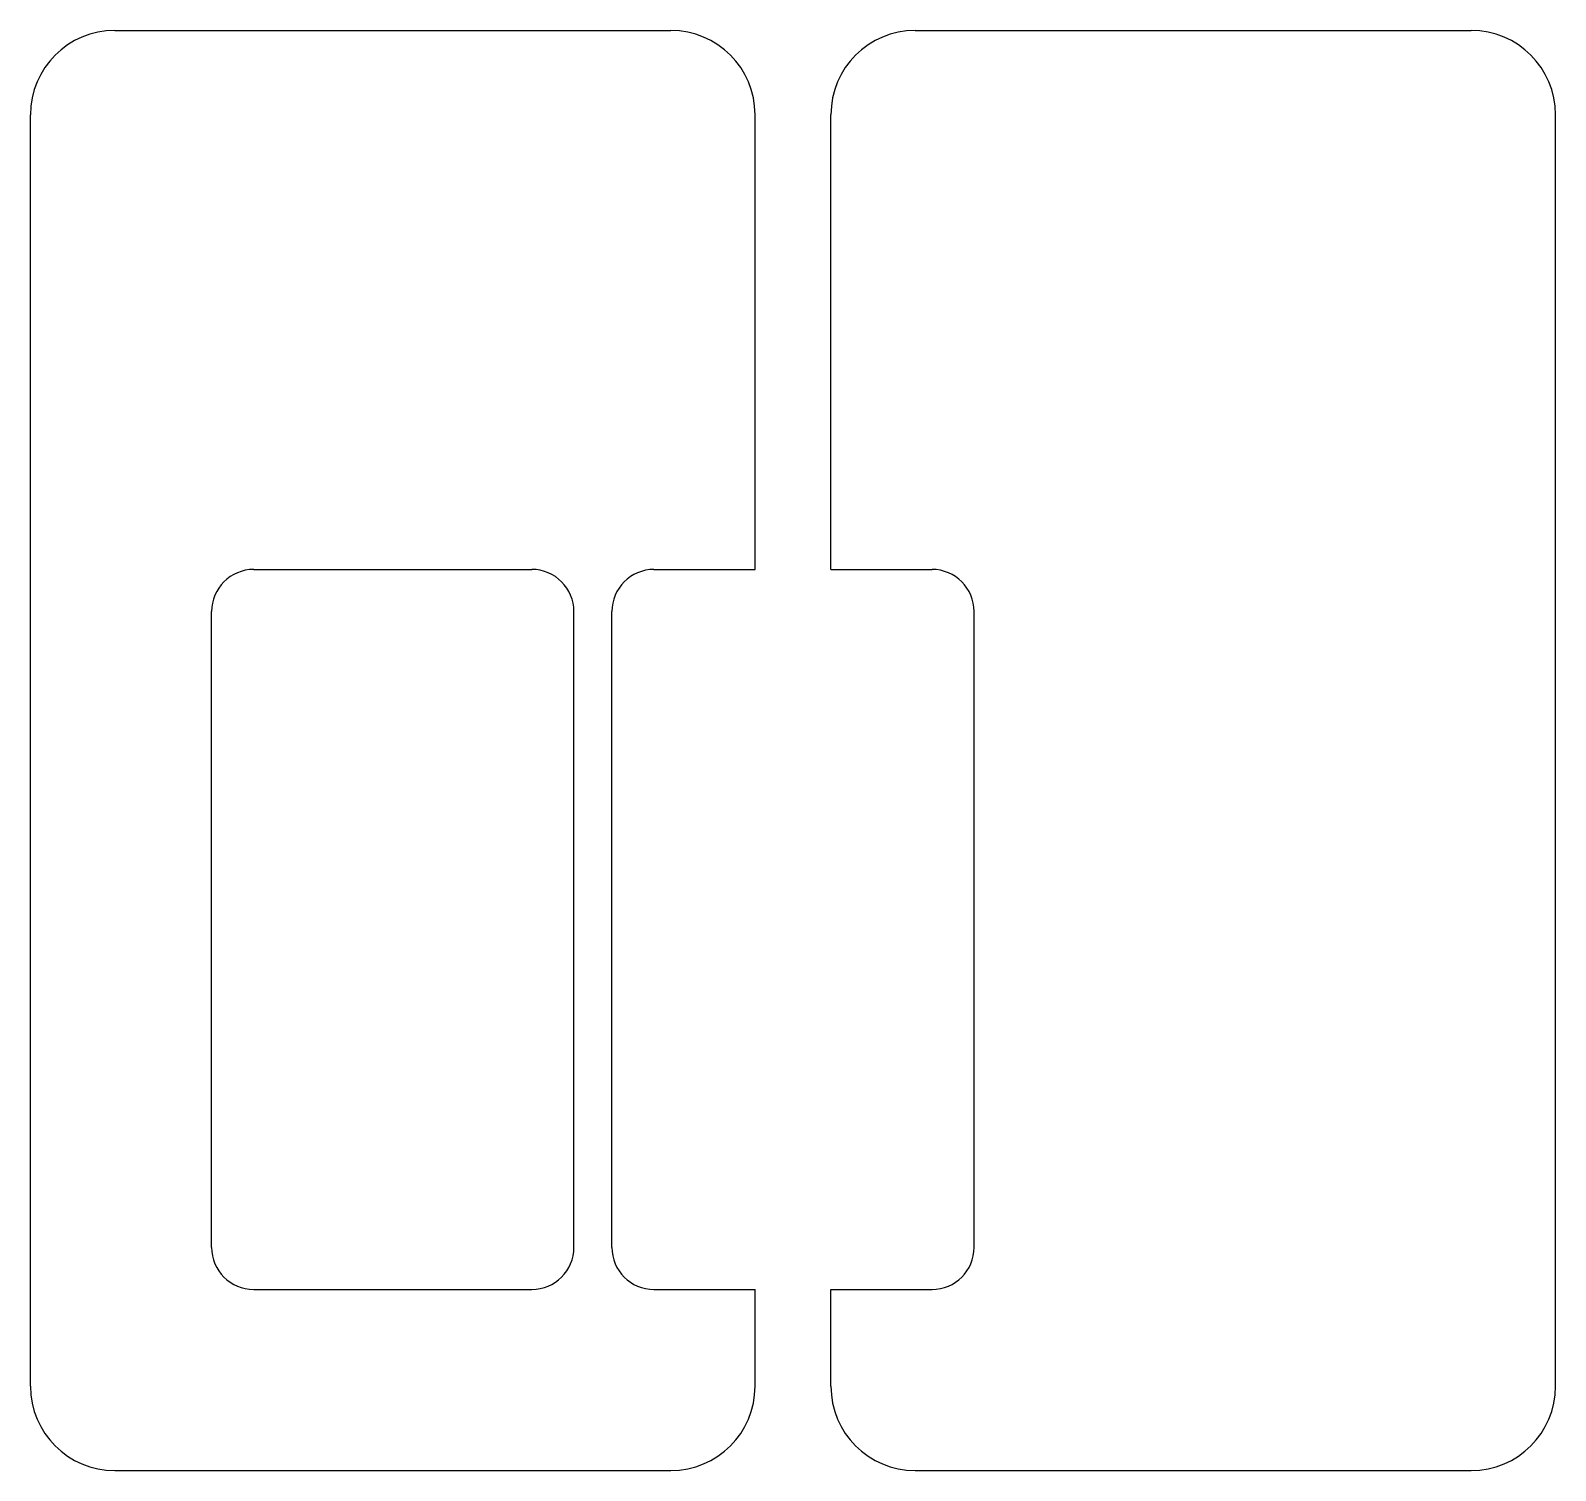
# Model space of a CAD drawing. Header units: millimetres. Extents: x -8.6 to 27.6, y -8.6 to 25.6.
import ezdxf

# ---------------------------------------------------------------- set-up
doc = ezdxf.new("R2010")
doc.units = ezdxf.units.MM

msp = doc.modelspace()

# ---------------------------------------------------------------- linework, layer by layer
at = {"linetype": 'CONTINUOUS'}
for p, q in [((-6.6, 25.6), (6.6, 25.6)), ((12.4, 25.6), (25.6, 25.6)), ((-8.6, -6.6), (-8.6, 23.6)), ((8.6, 12.8), (8.6, 23.6)), ((10.4, 12.8), (10.4, 23.6)), ((27.6, -6.6), (27.6, 23.6)), ((-3.3, 12.8), (3.3, 12.8)), ((6.2, 12.8), (8.6, 12.8)), ((10.4, 12.8), (12.8, 12.8)), ((-4.3, -3.3), (-4.3, 11.8)), ((4.3, -3.3), (4.3, 11.8)), ((5.2, -3.3), (5.2, 11.8)), ((13.8, -3.3), (13.8, 11.8)), ((-3.3, -4.3), (3.3, -4.3)), ((6.2, -4.3), (8.6, -4.3)), ((8.6, -6.6), (8.6, -4.3)), ((10.4, -6.6), (10.4, -4.3)), ((10.4, -4.3), (12.8, -4.3)), ((-6.6, -8.6), (6.6, -8.6)), ((12.4, -8.6), (25.6, -8.6))]:
    msp.add_line(p, q, dxfattribs=at)
for centre, radius, start, end in [((-6.6, 23.6), 2, 90, 180), ((6.6, 23.6), 2, 0, 90), ((12.4, 23.6), 2, 90, 180), ((25.6, 23.6), 2, 0, 90), ((-3.3, 11.8), 1, 90, 180), ((3.3, 11.8), 1, 0, 90), ((6.2, 11.8), 1, 90, 180), ((12.8, 11.8), 1, 0, 90), ((-3.3, -3.3), 1, 180, 270), ((3.3, -3.3), 1, 270, 0), ((6.2, -3.3), 1, 180, 270), ((12.8, -3.3), 1, 270, 0), ((-6.6, -6.6), 2, 180, 270), ((6.6, -6.6), 2, 270, 0), ((12.4, -6.6), 2, 180, 270), ((25.6, -6.6), 2, 270, 0)]:
    msp.add_arc(centre, radius, start, end, dxfattribs=at)

doc.saveas('drawing.dxf')
